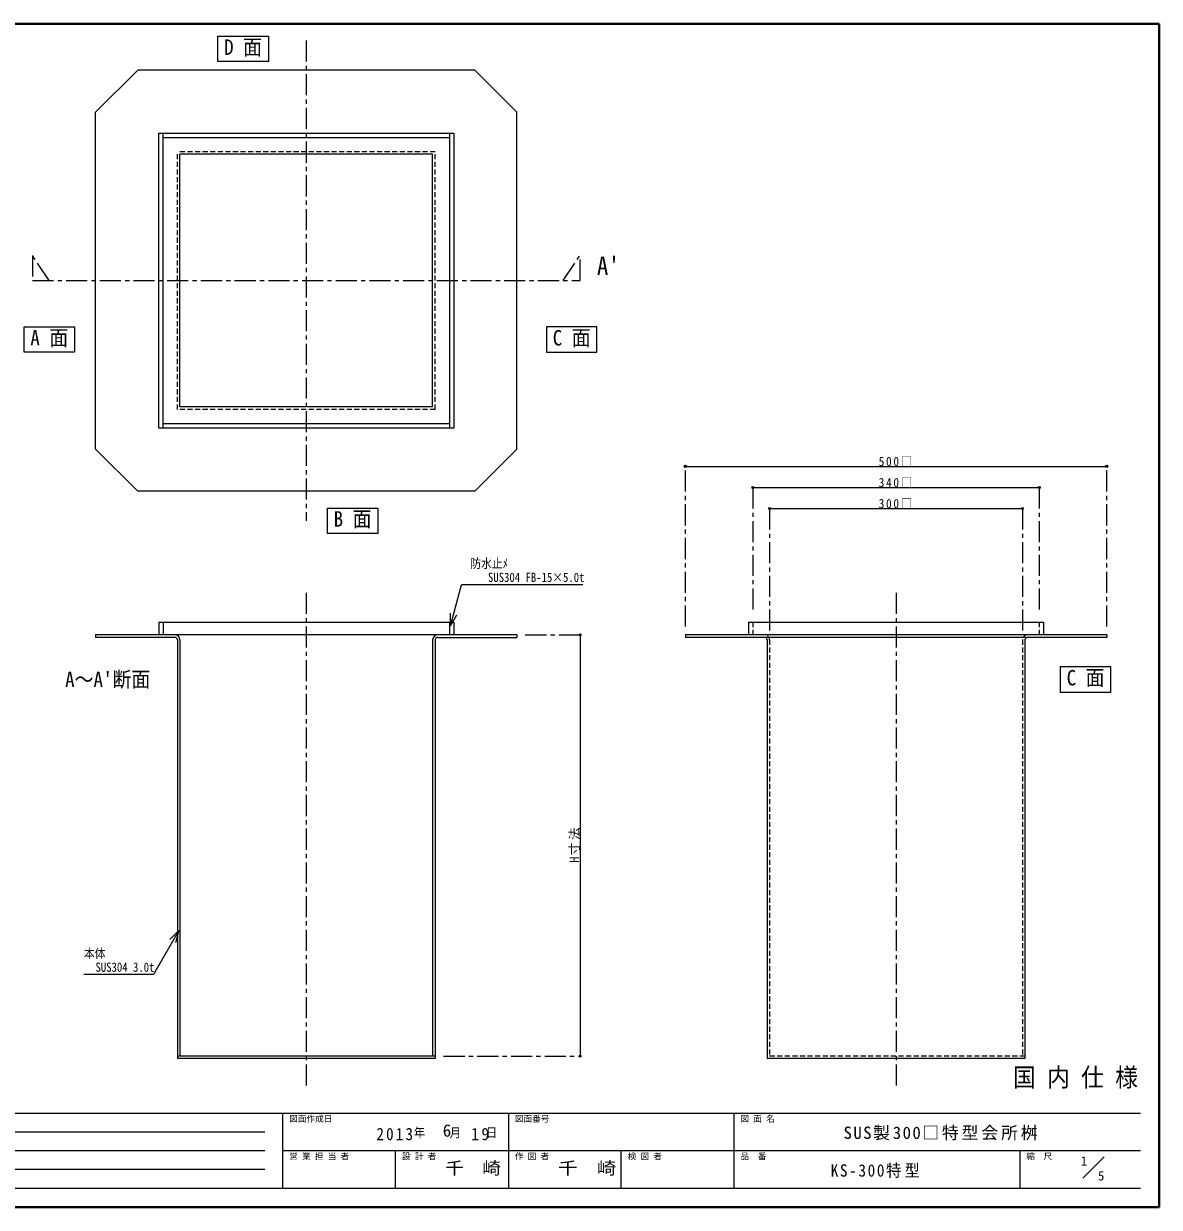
# Model space of a CAD drawing. Units: millimetres, scale not verified. Extents: x -1033 to 992, y -707 to 698.
# Drawn here: x -356 to 992, y -707 to 698 of the extents above; entities that cross this region are included whole.
import ezdxf
from ezdxf.enums import TextEntityAlignment as Align

# ---------------------------------------------------------------- set-up
doc = ezdxf.new("R2010")
doc.units = ezdxf.units.MM
doc.header["$LTSCALE"] = 5
doc.header["$PDMODE"] = 32
doc.header["$PDSIZE"] = 2.5
doc.linetypes.add('CHAIN1', pattern=[8, 5, -1, 1, -1])
doc.linetypes.add('DASHED1', pattern=[1.8, 1.2, -0.6])
doc.layers.add('0-0_ﾚｲﾔ1', color=7, linetype='Continuous', lineweight=18)
doc.layers.add('0-1_ﾚｲﾔ2', color=7, linetype='Continuous')
doc.styles.add('ＭＳ ゴシック', font='')
doc.styles.get('ＭＳ ゴシック').set_extended_font_data('MS Gothic')

msp = doc.modelspace()

# ---------------------------------------------------------------- linework, layer by layer
at = {"layer": '0-0_ﾚｲﾔ1', "color": 1, "lineweight": 40}
for p, q in [((992.324, 698.346), (-1032.676, 698.346)), ((992.324, -706.654), (992.324, 698.346)), ((992.324, -706.654), (-1032.676, -706.654))]:
    msp.add_line(p, q, dxfattribs=at)
at = {"layer": '0-0_ﾚｲﾔ1', "color": 4, "linetype": 'CHAIN1', "lineweight": 9}
for p, q in [((-20.176, 678.346), (-20.176, 108.346)), ((-325.176, 393.346), (-345.176, 423.346)), ((284.824, 393.346), (304.824, 423.346)), ((429.824, -17.154), (429.824, 172.846)), ((929.824, -17.154), (929.824, 172.846)), ((509.824, 147.846), (509.824, -2.154)), ((849.824, 147.846), (849.824, -2.154)), ((529.824, 122.846), (529.824, -23.154)), ((829.824, 122.846), (829.824, -23.154)), ((-20.176, 22.846), (-20.176, -565.154)), ((679.824, 22.846), (679.824, -565.154)), ((239.824, -27.154), (304.824, -27.154)), ((142.824, -527.154), (304.824, -527.154))]:
    msp.add_line(p, q, dxfattribs=at)
at = {"layer": '0-0_ﾚｲﾔ1'}
for p, q in [((-270.176, 593.346), (-220.176, 643.346)), ((179.824, 643.346), (-220.176, 643.346)), ((179.824, 643.346), (229.824, 593.346)), ((-270.176, 193.346), (-270.176, 593.346)), ((229.824, 193.346), (229.824, 593.346)), ((-170.176, 243.346), (-170.176, 543.346)), ((129.824, 243.346), (-170.176, 243.346)), ((-270.176, 193.346), (-220.176, 143.346)), ((179.824, 143.346), (229.824, 193.346)), ((179.824, 143.346), (-220.176, 143.346)), ((150.943, -16.509), (164.035, 32.349)), ((307.989, 32.349), (164.035, 32.349)), ((150.943, -16.509), (150.943, -1.509)), ((150.943, -16.509), (158.443, -3.519)), ((504.824, -12.154), (854.824, -12.154)), ((504.824, -12.154), (504.824, -27.154)), ((854.824, -12.154), (854.824, -27.154)), ((526.824, -33.154), (526.824, -530.154)), ((832.824, -33.154), (832.824, -530.154)), ((-171.483, -378.173), (-201.641, -430.407)), ((-171.483, -378.173), (-182.09, -388.779)), ((-171.483, -378.173), (-175.366, -392.661)), ((-201.641, -430.407), (-284.062, -430.407)), ((832.824, -530.154), (526.824, -530.154)), ((901.713, -671.907), (926.967, -646.654))]:
    msp.add_line(p, q, dxfattribs=at)
at = {"layer": '0-0_ﾚｲﾔ1', "color": 5, "lineweight": 25}
for p, q in [((-195.176, 568.346), (154.824, 568.346)), ((-190.176, 218.346), (-190.176, 568.346)), ((-190.176, 563.346), (149.824, 563.346)), ((149.824, 568.346), (149.824, 218.346)), ((154.824, 568.346), (154.824, 218.346)), ((149.824, 223.346), (-190.176, 223.346)), ((-195.176, -12.154), (-195.176, -27.154)), ((149.824, -12.154), (154.824, -12.154)), ((149.824, -12.154), (149.824, -27.154)), ((154.824, -12.154), (154.824, -27.154)), ((-270.176, -27.154), (-270.176, -30.154)), ((-176.176, -27.154), (-270.176, -27.154)), ((229.824, -27.154), (135.824, -27.154)), ((229.824, -27.154), (229.824, -30.154)), ((929.824, -27.154), (929.824, -30.154)), ((-176.176, -30.154), (-270.176, -30.154)), ((-173.176, -33.154), (-173.176, -530.154)), ((-170.176, -33.154), (-170.176, -527.154)), ((129.824, -33.154), (129.824, -527.154)), ((132.824, -33.154), (132.824, -530.154)), ((135.824, -30.154), (229.824, -30.154)), ((929.824, -30.154), (429.824, -30.154)), ((132.824, -527.154), (-173.176, -527.154)), ((132.824, -530.154), (-173.176, -530.154))]:
    msp.add_line(p, q, dxfattribs=at)
at = {"layer": '0-0_ﾚｲﾔ1', "color": 4, "linetype": 'DASHED1', "lineweight": 9}
for p, q in [((-173.176, 240.346), (-173.176, 546.346)), ((132.824, 546.346), (-173.176, 546.346)), ((132.824, 240.346), (132.824, 546.346)), ((132.824, 240.346), (-173.176, 240.346)), ((509.824, -12.154), (509.824, -27.154)), ((849.824, -12.154), (849.824, -27.154)), ((529.824, -33.154), (529.824, -527.154)), ((829.824, -33.154), (829.824, -527.154)), ((832.824, -527.154), (526.824, -527.154))]:
    msp.add_line(p, q, dxfattribs=at)
at = {"layer": '0-0_ﾚｲﾔ1', "color": 4, "lineweight": 9}
for p, q in [((429.824, 172.846), (929.824, 172.846)), ((509.824, 147.846), (849.824, 147.846)), ((529.824, 122.846), (829.824, 122.846)), ((-190.176, -12.154), (149.824, -12.154)), ((135.824, -27.154), (-176.176, -27.154)), ((304.824, -27.154), (304.824, -527.154))]:
    msp.add_line(p, q, dxfattribs=at)
at = {"layer": '0-0_ﾚｲﾔ1', "color": 6, "lineweight": 25}
for p, q in [((-1010.176, -594.868), (969.824, -594.868)), ((-48.033, -684.154), (-48.033, -594.868)), ((219.824, -594.868), (219.824, -684.154)), ((487.681, -684.154), (487.681, -594.868)), ((-533.748, -617.189), (-69.462, -617.189)), ((-69.462, -639.511), (-533.748, -639.511)), ((969.824, -639.511), (-48.033, -639.511)), ((85.895, -684.154), (85.895, -639.511)), ((353.752, -684.154), (353.752, -639.511)), ((826.967, -684.154), (826.967, -639.511)), ((-69.462, -661.832), (-533.748, -661.832)), ((969.824, -684.154), (-1010.176, -684.154))]:
    msp.add_line(p, q, dxfattribs=at)
at = {"layer": '0-0_ﾚｲﾔ1', "color": 3}
for points in [[(-125.176, 683.346), (-65.176, 683.346), (-65.176, 653.346), (-125.176, 653.346)], [(-355.176, 338.346), (-295.176, 338.346), (-295.176, 308.346), (-355.176, 308.346)], [(324.824, 338.346), (264.824, 338.346), (264.824, 308.346), (324.824, 308.346)], [(4.824, 123.346), (64.824, 123.346), (64.824, 93.346), (4.824, 93.346)], [(934.824, -65.154), (874.824, -65.154), (874.824, -95.154), (934.824, -95.154)]]:
    msp.add_lwpolyline(points, close=True, dxfattribs=at)
at = {"layer": '0-0_ﾚｲﾔ1', "color": 5, "lineweight": 25}
for points in [[(154.824, 218.346), (-195.176, 218.346), (-195.176, 568.346)], [(-195.176, -12.154), (-190.176, -12.154), (-190.176, -27.154)], [(929.824, -27.154), (429.824, -27.154), (429.824, -30.154)]]:
    msp.add_lwpolyline(points, dxfattribs=at)
at = {"layer": '0-0_ﾚｲﾔ1'}
msp.add_lwpolyline([(129.824, 243.346), (129.824, 543.346), (-170.176, 543.346)], dxfattribs=at)
at = {"layer": '0-0_ﾚｲﾔ1', "color": 4, "linetype": 'CHAIN1', "lineweight": 9}
msp.add_lwpolyline([(-345.176, 423.346), (-345.176, 393.346), (304.824, 393.346), (304.824, 423.346)], dxfattribs=at)
at = {"layer": '0-0_ﾚｲﾔ1', "color": 5, "lineweight": 25}
for centre, radius, start, end in [((-176.176, -33.154), 6, 0, 90), ((135.824, -33.154), 6, 90, 180), ((-176.176, -33.154), 3, 0, 90), ((135.824, -33.154), 3, 90, 180)]:
    msp.add_arc(centre, radius, start, end, dxfattribs=at)
at = {"layer": '0-0_ﾚｲﾔ1', "color": 4, "linetype": 'DASHED1', "lineweight": 9}
for centre, start, end in [((523.824, -33.154), 0, 90), ((835.824, -33.154), 90, 180)]:
    msp.add_arc(centre, 6, start, end, dxfattribs=at)
at = {"layer": '0-0_ﾚｲﾔ1'}
for centre, start, end in [((523.824, -33.154), 0, 90), ((835.824, -33.154), 90, 180)]:
    msp.add_arc(centre, 3, start, end, dxfattribs=at)
at = {"layer": '0-0_ﾚｲﾔ1', "color": 4}
for p in [(429.824, 172.846), (929.824, 172.846), (509.824, 147.846), (849.824, 147.846), (529.824, 122.846), (829.824, 122.846), (304.824, -27.154), (304.824, -527.154)]:
    msp.add_point(p, dxfattribs=at)

# ---------------------------------------------------------------- texts
at = {"layer": '0-0_ﾚｲﾔ1', "style": 'ＭＳ ゴシック'}
for s, height, width, p in [('D 面', 18.33, 0.9, (-117.676, 655.846)), ("A'", 21.99, 0.9, (324.824, 393.346)), ('A 面', 18.33, 0.9, (-347.676, 310.846)), ('C 面', 18.33, 0.9, (272.324, 310.846)), ('B 面', 18.33, 0.9, (12.324, 95.846)), ('防水止ﾒ', 11, 0.85, (174.579, 48.893)), ('SUS304 FB-15×5.0t', 11, 0.85, (195.489, 32.349)), ("A～A'断面", 18.33, 0.9, (-306.426, -94.654)), ('C 面', 18.33, 0.9, (882.324, -92.654)), ('本体', 11, 0.85, (-284.062, -414.091)), ('SUS304 3.0t', 11, 0.85, (-270.391, -430.407)), ('国 内 仕 様', 21.99, 0.9, (818.574, -569.868)), ('千\u3000崎', 14.66, 1.1, (144.824, -671.832)), ('千\u3000崎', 14.66, 1.15, (278.752, -671.832))]:
    msp.add_text(s, height=height, dxfattribs=dict(at, width=width)).set_placement(p, align=Align.BOTTOM_LEFT)
for s, height, p in [('図面作成日', 7.331, (-40.533, -607.368)), ('図面番号', 7.331, (227.324, -607.368)), ('図 面 名', 7.331, (495.181, -607.368)), ('6', 14.66, (141.824, -627.189)), ('営 業 担 当 者', 7.331, (-40.533, -652.011)), ('設 計 者', 7.331, (93.395, -652.011)), ('作 図 者', 7.331, (227.324, -652.011)), ('検 図 者', 7.331, (361.252, -652.011)), ('品\u3000番', 7.331, (495.181, -652.011)), ('縮\u3000尺', 7.331, (834.467, -652.011)), ('1', 11, (899.173, -660.415)), ('5', 11, (919.533, -678.105))]:
    msp.add_text(s, height=height, dxfattribs=at).set_placement(p, align=Align.BOTTOM_LEFT)
at = {"layer": '0-0_ﾚｲﾔ1', "insert": (304.824, -297.779), "char_height": 11, "attachment_point": 7, "rotation": 90, "style": 'ＭＳ ゴシック'}
msp.add_mtext('\\T1.21;H寸法', dxfattribs=at)
at = {"layer": '0-0_ﾚｲﾔ1', "attachment_point": 7, "style": 'ＭＳ ゴシック'}
for s, insert, char_height in [('\\T1.28;\\W0.9;2013', (63.074, -627.189), 14.66), ('\\T1.27;\\W0.9;年\\~\\~\\~月\\~\\~\\~日', (107.324, -624.689), 11), ('\\T1.27;\\W0.95;19', (175.574, -627.189), 14.66), ('\\T1.17;SUS製300□特型会所桝', (617.502, -627.189), 14.66), ('\\T1.22;\\W0.9;KS-300特型', (602.324, -671.832), 14.66)]:
    msp.add_mtext(s, dxfattribs=dict(at, insert=insert, char_height=char_height))
at = {"layer": '0-1_ﾚｲﾔ2', "char_height": 11, "attachment_point": 7, "style": 'ＭＳ ゴシック'}
for s, insert in [('\\T1.3;\\W0.9;500□', (659.199, 172.846)), ('\\T1.3;\\W0.9;340□', (659.199, 147.846)), ('\\T1.3;\\W0.9;300□', (659.199, 122.846))]:
    msp.add_mtext(s, dxfattribs=dict(at, insert=insert))

doc.saveas('drawing.dxf')
